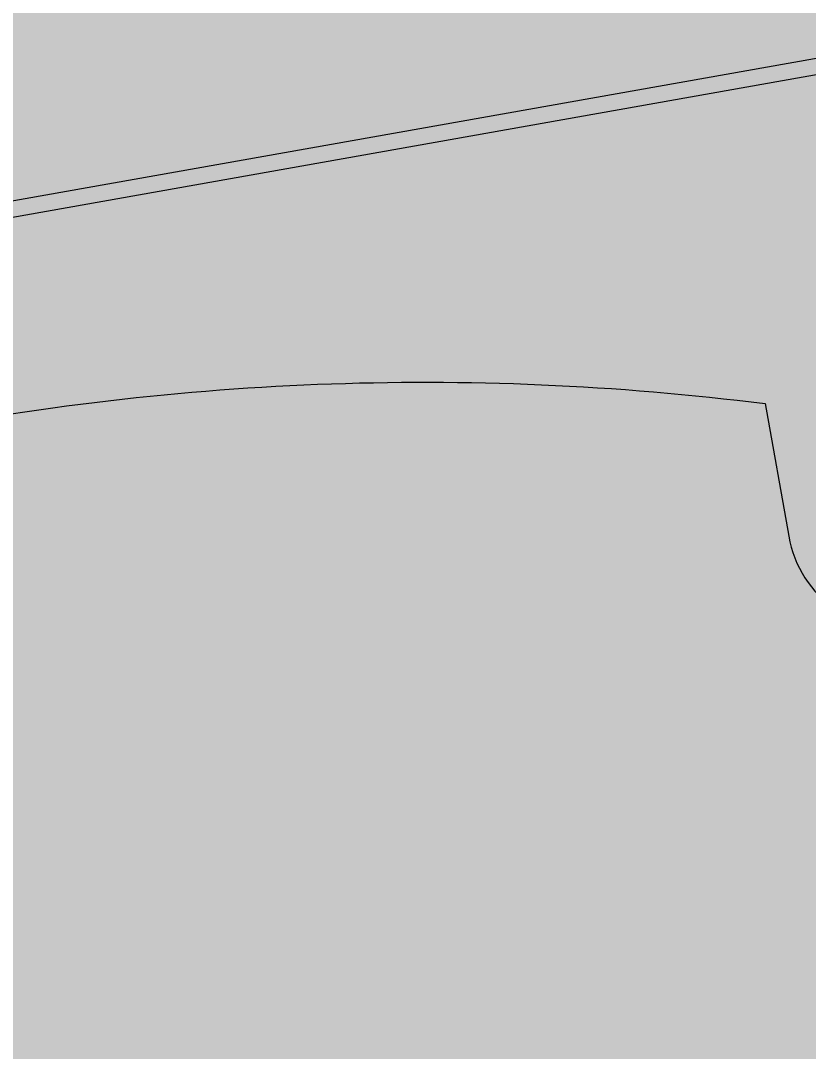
# Model space of a CAD drawing. Header units: millimetres. Extents: x 0 to 9491604, y -172998 to 295086.
# Drawn here: x 396880.28 to 396887.42, y 51093.01 to 51102.35 of the extents above; entities that cross this region are included whole.
import ezdxf
from ezdxf.enums import TextEntityAlignment as Align

# ---------------------------------------------------------------- set-up
doc = ezdxf.new("R2018")
doc.units = ezdxf.units.MM
for name, color, linetype, lineweight in [('АР_Маркер экспликации', 239, 'Continuous', 13), ('АР_Номер помещения', 250, 'Continuous', 9), ('АР_Размеры', 175, 'Continuous', 9), ('АР_Сущ Несущая стена', 250, 'Continuous', 50)]:
    doc.layers.add(name, color=color, linetype=linetype, lineweight=lineweight)
doc.layers.add('АР_Названия помещений', color=124, linetype='Continuous', lineweight=5, plot=False)
doc.layers.add('АР_Помещения_площадь', color=19, linetype='Continuous', lineweight=9, plot=False)
doc.styles.add('ISOCPEUR', font='', dxfattribs={"height": 250})
doc.styles.get("Standard").update_dxf_attribs({"font": 'GOST.TTF'})
doc.styles.get('ISOCPEUR').set_extended_font_data('ISOCPEUR', italic=True)

# ---------------------------------------------------------------- blocks, each defined once
blk = doc.blocks.new('*U252')
at = {"color": 7, "style": 'ISOCPEUR', "width": 0.7, "flags": 1}
blk.add_attdef('КАТЕГОРИЯ', (-499.1655, -2092.1864), '', height=250, dxfattribs=at)
at = {"layer": 'АР_Номер помещения', "color": 7, "style": 'ISOCPEUR', "width": 0.7}
blk.add_attdef('НОМЕР_ПОМЕЩЕНИЯ', text='', height=300, dxfattribs=at).set_placement((-13874.5004, 6637.5515), align=Align.MIDDLE_CENTER)
at = {"layer": 'АР_Помещения_площадь', "color": 7, "lineweight": 30, "width": 0.7, "flags": 104}
blk.add_attdef('ИМЯ_ПОМЕЩЕНИЯ', text='', height=100, dxfattribs=at).set_placement((157.6277, 1217.1414), align=Align.MIDDLE_CENTER)
at = {"layer": 'АР_Помещения_площадь', "color": 7, "style": 'ISOCPEUR', "width": 0.7}
blk.add_attdef('ПЛОЩАДЬ_ПОМЕЩЕНИЯ', text='', height=200, dxfattribs=at).set_placement((-12654.5821, 407.6716), align=Align.MIDDLE_RIGHT)
blk = doc.blocks.new('*U251')
at = {"color": 7, "style": 'ISOCPEUR', "width": 0.7, "flags": 1}
blk.add_attdef('КАТЕГОРИЯ', (-499.1655, -2092.1864), '', height=250, dxfattribs=at)
at = {"layer": 'АР_Номер помещения', "color": 7, "style": 'ISOCPEUR', "width": 0.7}
blk.add_attdef('НОМЕР_ПОМЕЩЕНИЯ', text='', height=300, dxfattribs=at).set_placement((-17424.9012, 1870.773), align=Align.MIDDLE_CENTER)
at = {"layer": 'АР_Помещения_площадь', "color": 7, "lineweight": 30, "width": 0.7, "flags": 104}
blk.add_attdef('ИМЯ_ПОМЕЩЕНИЯ', text='', height=100, dxfattribs=at).set_placement((157.6277, 1217.1414), align=Align.MIDDLE_CENTER)
at = {"layer": 'АР_Помещения_площадь', "color": 7, "style": 'ISOCPEUR', "width": 0.7}
blk.add_attdef('ПЛОЩАДЬ_ПОМЕЩЕНИЯ', text='', height=200, dxfattribs=at).set_placement((-12452.8113, 399.3563), align=Align.MIDDLE_RIGHT)

msp = doc.modelspace()

# ---------------------------------------------------------------- linework, layer by layer
at = {"layer": 'АР_Размеры', "color": 5, "lineweight": 9, "ltscale": 100, "transparency": 33554687}
for points in [[(396887.6971, 51101.8942), (396878.5235, 51100.2683, -0.414362), (396878.1702, 51100.5152), (396877.7447, 51102.9163, -0.151171), (396877.767, 51103.0949), (396878.1555, 51103.3298, -0.035408), (396885.5437, 51104.6392), (396886.1515, 51104.004, 0.527868), (396886.6471, 51104.0918), (396886.9996, 51104.8973, -0.527868), (396887.4952, 51104.9851)], [(396887.6971, 51101.8942), (396878.5235, 51100.2683, -0.414362), (396878.1702, 51100.5152), (396877.7447, 51102.9163, -0.151171), (396877.767, 51103.0949), (396878.1555, 51103.3298, -0.035408), (396885.5437, 51104.6392), (396886.1515, 51104.004, 0.527868), (396886.6471, 51104.0918), (396886.9996, 51104.8973, -0.527868), (396887.4952, 51104.9851)], [(396887.6971, 51101.8942), (396878.5235, 51100.2683, -0.414362), (396878.1702, 51100.5152), (396877.7447, 51102.9163, -0.151171), (396877.767, 51103.0949), (396878.1555, 51103.3298, -0.035408), (396885.5437, 51104.6392), (396886.1515, 51104.004, 0.527868), (396886.6471, 51104.0918), (396886.9996, 51104.8973, -0.527868), (396887.4952, 51104.9851)], [(396887.6971, 51101.8942), (396878.5235, 51100.2683, -0.414362), (396878.1702, 51100.5152), (396877.7447, 51102.9163, -0.151171), (396877.767, 51103.0949), (396878.1555, 51103.3298, -0.035408), (396885.5437, 51104.6392), (396886.1515, 51104.004, 0.527868), (396886.6471, 51104.0918), (396886.9996, 51104.8973, -0.527868), (396887.4952, 51104.9851)], [(396887.6971, 51101.8942), (396878.5235, 51100.2683, -0.414362), (396878.1702, 51100.5152), (396877.7447, 51102.9163, -0.151171), (396877.767, 51103.0949), (396878.1555, 51103.3298, -0.035408), (396885.5437, 51104.6392), (396886.1515, 51104.004, 0.527868), (396886.6471, 51104.0918), (396886.9996, 51104.8973, -0.527868), (396887.4952, 51104.9851)], [(396887.6971, 51101.8942), (396878.5235, 51100.2683, -0.414362), (396878.1702, 51100.5152), (396877.7447, 51102.9163, -0.151171), (396877.767, 51103.0949), (396878.1555, 51103.3298, -0.035408), (396885.5437, 51104.6392), (396886.1515, 51104.004, 0.527868), (396886.6471, 51104.0918), (396886.9996, 51104.8973, -0.527868), (396887.4952, 51104.9851)], [(396887.6971, 51101.8942), (396878.5235, 51100.2683, -0.414362), (396878.1702, 51100.5152), (396877.7447, 51102.9163, -0.151171), (396877.767, 51103.0949), (396878.1555, 51103.3298, -0.035408), (396885.5437, 51104.6392), (396886.1515, 51104.004, 0.527868), (396886.6471, 51104.0918), (396886.9996, 51104.8973, -0.527868), (396887.4952, 51104.9851)], [(396887.6971, 51101.8942), (396878.5235, 51100.2683, -0.414362), (396878.1702, 51100.5152), (396877.7447, 51102.9163, -0.151171), (396877.767, 51103.0949), (396878.1555, 51103.3298, -0.035408), (396885.5437, 51104.6392), (396886.1515, 51104.004, 0.527868), (396886.6471, 51104.0918), (396886.9996, 51104.8973, -0.527868), (396887.4952, 51104.9851)], [(396887.6971, 51101.8942), (396878.5235, 51100.2683, -0.414362), (396878.1702, 51100.5152), (396877.7447, 51102.9163, -0.151171), (396877.767, 51103.0949), (396878.1555, 51103.3298, -0.035408), (396885.5437, 51104.6392), (396886.1515, 51104.004, 0.527868), (396886.6471, 51104.0918), (396886.9996, 51104.8973, -0.527868), (396887.4952, 51104.9851)], [(396887.6971, 51101.8942), (396878.5235, 51100.2683, -0.414362), (396878.1702, 51100.5152), (396877.7447, 51102.9163, -0.151171), (396877.767, 51103.0949), (396878.1555, 51103.3298, -0.035408), (396885.5437, 51104.6392), (396886.1515, 51104.004, 0.527868), (396886.6471, 51104.0918), (396886.9996, 51104.8973, -0.527868), (396887.4952, 51104.9851)], [(396887.6971, 51101.8942), (396878.5235, 51100.2683, -0.414362), (396878.1702, 51100.5152), (396877.7447, 51102.9163, -0.151171), (396877.767, 51103.0949), (396878.1555, 51103.3298, -0.035408), (396885.5437, 51104.6392), (396886.1515, 51104.004, 0.527868), (396886.6471, 51104.0918), (396886.9996, 51104.8973, -0.527868), (396887.4952, 51104.9851)], [(396887.6971, 51101.8942), (396878.5235, 51100.2683, -0.414362), (396878.1702, 51100.5152), (396877.7447, 51102.9163, -0.151171), (396877.767, 51103.0949), (396878.1555, 51103.3298, -0.035408), (396885.5437, 51104.6392), (396886.1515, 51104.004, 0.527868), (396886.6471, 51104.0918), (396886.9996, 51104.8973, -0.527868), (396887.4952, 51104.9851)], [(396887.6971, 51101.8942), (396878.5235, 51100.2683, -0.414362), (396878.1702, 51100.5152), (396877.7447, 51102.9163, -0.151171), (396877.767, 51103.0949), (396878.1555, 51103.3298, -0.035408), (396885.5437, 51104.6392), (396886.1515, 51104.004, 0.527868), (396886.6471, 51104.0918), (396886.9996, 51104.8973, -0.527868), (396887.4952, 51104.9851)], [(396887.6971, 51101.8942), (396878.5235, 51100.2683, -0.414362), (396878.1702, 51100.5152), (396877.7447, 51102.9163, -0.151171), (396877.767, 51103.0949), (396878.1555, 51103.3298, -0.035408), (396885.5437, 51104.6392), (396886.1515, 51104.004, 0.527868), (396886.6471, 51104.0918), (396886.9996, 51104.8973, -0.527868), (396887.4952, 51104.9851)], [(396887.6971, 51101.8942), (396878.5235, 51100.2683, -0.414362), (396878.1702, 51100.5152), (396877.7447, 51102.9163, -0.151171), (396877.767, 51103.0949), (396878.1555, 51103.3298, -0.035408), (396885.5437, 51104.6392), (396886.1515, 51104.004, 0.527868), (396886.6471, 51104.0918), (396886.9996, 51104.8973, -0.527868), (396887.4952, 51104.9851)], [(396887.6971, 51101.8942), (396878.5235, 51100.2683, -0.414362), (396878.1702, 51100.5152), (396877.7447, 51102.9163, -0.151171), (396877.767, 51103.0949), (396878.1555, 51103.3298, -0.035408), (396885.5437, 51104.6392), (396886.1515, 51104.004, 0.527868), (396886.6471, 51104.0918), (396886.9996, 51104.8973, -0.527868), (396887.4952, 51104.9851)], [(396887.6971, 51101.8942), (396878.5235, 51100.2683, -0.414362), (396878.1702, 51100.5152), (396877.7447, 51102.9163, -0.151171), (396877.767, 51103.0949), (396878.1555, 51103.3298, -0.035408), (396885.5437, 51104.6392), (396886.1515, 51104.004, 0.527868), (396886.6471, 51104.0918), (396886.9996, 51104.8973, -0.527868), (396887.4952, 51104.9851)], [(396887.6971, 51101.8942), (396878.5235, 51100.2683, -0.414362), (396878.1702, 51100.5152), (396877.7447, 51102.9163, -0.151171), (396877.767, 51103.0949), (396878.1555, 51103.3298, -0.035408), (396885.5437, 51104.6392), (396886.1515, 51104.004, 0.527868), (396886.6471, 51104.0918), (396886.9996, 51104.8973, -0.527868), (396887.4952, 51104.9851)], [(396887.6971, 51101.8942), (396878.5235, 51100.2683, -0.414362), (396878.1702, 51100.5152), (396877.7447, 51102.9163, -0.151171), (396877.767, 51103.0949), (396878.1555, 51103.3298, -0.035408), (396885.5437, 51104.6392), (396886.1515, 51104.004, 0.527868), (396886.6471, 51104.0918), (396886.9996, 51104.8973, -0.527868), (396887.4952, 51104.9851)], [(396887.6971, 51101.8942), (396878.5235, 51100.2683, -0.414362), (396878.1702, 51100.5152), (396877.7447, 51102.9163, -0.151171), (396877.767, 51103.0949), (396878.1555, 51103.3298, -0.035408), (396885.5437, 51104.6392), (396886.1515, 51104.004, 0.527868), (396886.6471, 51104.0918), (396886.9996, 51104.8973, -0.527868), (396887.4952, 51104.9851)], [(396887.6971, 51101.8942), (396878.5235, 51100.2683, -0.414362), (396878.1702, 51100.5152), (396877.7447, 51102.9163, -0.151171), (396877.767, 51103.0949), (396878.1555, 51103.3298, -0.035408), (396885.5437, 51104.6392), (396886.1515, 51104.004, 0.527868), (396886.6471, 51104.0918), (396886.9996, 51104.8973, -0.527868), (396887.4952, 51104.9851)], [(396887.6971, 51101.8942), (396878.5235, 51100.2683, -0.414362), (396878.1702, 51100.5152), (396877.7447, 51102.9163, -0.151171), (396877.767, 51103.0949), (396878.1555, 51103.3298, -0.035408), (396885.5437, 51104.6392), (396886.1515, 51104.004, 0.527868), (396886.6471, 51104.0918), (396886.9996, 51104.8973, -0.527868), (396887.4952, 51104.9851)], [(396887.6971, 51101.8942), (396878.5235, 51100.2683, -0.414362), (396878.1702, 51100.5152), (396877.7447, 51102.9163, -0.151171), (396877.767, 51103.0949), (396878.1555, 51103.3298, -0.035408), (396885.5437, 51104.6392), (396886.1515, 51104.004, 0.527868), (396886.6471, 51104.0918), (396886.9996, 51104.8973, -0.527868), (396887.4952, 51104.9851)], [(396887.6971, 51101.8942), (396878.5235, 51100.2683, -0.414362), (396878.1702, 51100.5152), (396877.7447, 51102.9163, -0.151171), (396877.767, 51103.0949), (396878.1555, 51103.3298, -0.035408), (396885.5437, 51104.6392), (396886.1515, 51104.004, 0.527868), (396886.6471, 51104.0918), (396886.9996, 51104.8973, -0.527868), (396887.4952, 51104.9851)], [(396887.6971, 51101.8942), (396878.5235, 51100.2683, -0.414362), (396878.1702, 51100.5152), (396877.7447, 51102.9163, -0.151171), (396877.767, 51103.0949), (396878.1555, 51103.3298, -0.035408), (396885.5437, 51104.6392), (396886.1515, 51104.004, 0.527868), (396886.6471, 51104.0918), (396886.9996, 51104.8973, -0.527868), (396887.4952, 51104.9851)], [(396887.6971, 51101.8942), (396878.5235, 51100.2683, -0.414362), (396878.1702, 51100.5152), (396877.7447, 51102.9163, -0.151171), (396877.767, 51103.0949), (396878.1555, 51103.3298, -0.035408), (396885.5437, 51104.6392), (396886.1515, 51104.004, 0.527868), (396886.6471, 51104.0918), (396886.9996, 51104.8973, -0.527868), (396887.4952, 51104.9851)], [(396887.6971, 51101.8942), (396878.5235, 51100.2683, -0.414362), (396878.1702, 51100.5152), (396877.7447, 51102.9163, -0.151171), (396877.767, 51103.0949), (396878.1555, 51103.3298, -0.035408), (396885.5437, 51104.6392), (396886.1515, 51104.004, 0.527868), (396886.6471, 51104.0918), (396886.9996, 51104.8973, -0.527868), (396887.4952, 51104.9851)], [(396887.6971, 51101.8942), (396878.5235, 51100.2683, -0.414362), (396878.1702, 51100.5152), (396877.7447, 51102.9163, -0.151171), (396877.767, 51103.0949), (396878.1555, 51103.3298, -0.035408), (396885.5437, 51104.6392), (396886.1515, 51104.004, 0.527868), (396886.6471, 51104.0918), (396886.9996, 51104.8973, -0.527868), (396887.4952, 51104.9851)], [(396887.6971, 51101.8942), (396878.5235, 51100.2683, -0.414362), (396878.1702, 51100.5152), (396877.7447, 51102.9163, -0.151171), (396877.767, 51103.0949), (396878.1555, 51103.3298, -0.035408), (396885.5437, 51104.6392), (396886.1515, 51104.004, 0.527868), (396886.6471, 51104.0918), (396886.9996, 51104.8973, -0.527868), (396887.4952, 51104.9851)], [(396887.6971, 51101.8942), (396878.5235, 51100.2683, -0.414362), (396878.1702, 51100.5152), (396877.7447, 51102.9163, -0.151171), (396877.767, 51103.0949), (396878.1555, 51103.3298, -0.035408), (396885.5437, 51104.6392), (396886.1515, 51104.004, 0.527868), (396886.6471, 51104.0918), (396886.9996, 51104.8973, -0.527868), (396887.4952, 51104.9851)], [(396887.6971, 51101.8942), (396878.5235, 51100.2683, -0.414362), (396878.1702, 51100.5152), (396877.7447, 51102.9163, -0.151171), (396877.767, 51103.0949), (396878.1555, 51103.3298, -0.035408), (396885.5437, 51104.6392), (396886.1515, 51104.004, 0.527868), (396886.6471, 51104.0918), (396886.9996, 51104.8973, -0.527868), (396887.4952, 51104.9851)], [(396887.6971, 51101.8942), (396878.5235, 51100.2683, -0.414362), (396878.1702, 51100.5152), (396877.7447, 51102.9163, -0.151171), (396877.767, 51103.0949), (396878.1555, 51103.3298, -0.035408), (396885.5437, 51104.6392), (396886.1515, 51104.004, 0.527868), (396886.6471, 51104.0918), (396886.9996, 51104.8973, -0.527868), (396887.4952, 51104.9851)], [(396887.6971, 51101.8942), (396878.5235, 51100.2683, -0.414362), (396878.1702, 51100.5152), (396877.7447, 51102.9163, -0.151171), (396877.767, 51103.0949), (396878.1555, 51103.3298, -0.035408), (396885.5437, 51104.6392), (396886.1515, 51104.004, 0.527868), (396886.6471, 51104.0918), (396886.9996, 51104.8973, -0.527868), (396887.4952, 51104.9851)], [(396887.6971, 51101.8942), (396878.5235, 51100.2683, -0.414362), (396878.1702, 51100.5152), (396877.7447, 51102.9163, -0.151171), (396877.767, 51103.0949), (396878.1555, 51103.3298, -0.035408), (396885.5437, 51104.6392), (396886.1515, 51104.004, 0.527868), (396886.6471, 51104.0918), (396886.9996, 51104.8973, -0.527868), (396887.4952, 51104.9851)], [(396887.6971, 51101.8942), (396878.5235, 51100.2683, -0.414362), (396878.1702, 51100.5152), (396877.7447, 51102.9163, -0.151171), (396877.767, 51103.0949), (396878.1555, 51103.3298, -0.035408), (396885.5437, 51104.6392), (396886.1515, 51104.004, 0.527868), (396886.6471, 51104.0918), (396886.9996, 51104.8973, -0.527868), (396887.4952, 51104.9851)], [(396887.6971, 51101.8942), (396878.5235, 51100.2683, -0.414362), (396878.1702, 51100.5152), (396877.7447, 51102.9163, -0.151171), (396877.767, 51103.0949), (396878.1555, 51103.3298, -0.035408), (396885.5437, 51104.6392), (396886.1515, 51104.004, 0.527868), (396886.6471, 51104.0918), (396886.9996, 51104.8973, -0.527868), (396887.4952, 51104.9851)], [(396887.6971, 51101.8942), (396878.5235, 51100.2683, -0.414362), (396878.1702, 51100.5152), (396877.7447, 51102.9163, -0.151171), (396877.767, 51103.0949), (396878.1555, 51103.3298, -0.035408), (396885.5437, 51104.6392), (396886.1515, 51104.004, 0.527868), (396886.6471, 51104.0918), (396886.9996, 51104.8973, -0.527868), (396887.4952, 51104.9851)], [(396887.6971, 51101.8942), (396878.5235, 51100.2683, -0.414362), (396878.1702, 51100.5152), (396877.7447, 51102.9163, -0.151171), (396877.767, 51103.0949), (396878.1555, 51103.3298, -0.035408), (396885.5437, 51104.6392), (396886.1515, 51104.004, 0.527868), (396886.6471, 51104.0918), (396886.9996, 51104.8973, -0.527868), (396887.4952, 51104.9851)], [(396887.6971, 51101.8942), (396878.5235, 51100.2683, -0.414362), (396878.1702, 51100.5152), (396877.7447, 51102.9163, -0.151171), (396877.767, 51103.0949), (396878.1555, 51103.3298, -0.035408), (396885.5437, 51104.6392), (396886.1515, 51104.004, 0.527868), (396886.6471, 51104.0918), (396886.9996, 51104.8973, -0.527868), (396887.4952, 51104.9851)], [(396887.6971, 51101.8942), (396878.5235, 51100.2683, -0.414362), (396878.1702, 51100.5152), (396877.7447, 51102.9163, -0.151171), (396877.767, 51103.0949), (396878.1555, 51103.3298, -0.035408), (396885.5437, 51104.6392), (396886.1515, 51104.004, 0.527868), (396886.6471, 51104.0918), (396886.9996, 51104.8973, -0.527868), (396887.4952, 51104.9851)], [(396887.6971, 51101.8942), (396878.5235, 51100.2683, -0.414362), (396878.1702, 51100.5152), (396877.7447, 51102.9163, -0.151171), (396877.767, 51103.0949), (396878.1555, 51103.3298, -0.035408), (396885.5437, 51104.6392), (396886.1515, 51104.004, 0.527868), (396886.6471, 51104.0918), (396886.9996, 51104.8973, -0.527868), (396887.4952, 51104.9851)], [(396887.6971, 51101.8942), (396878.5235, 51100.2683, -0.414362), (396878.1702, 51100.5152), (396877.7447, 51102.9163, -0.151171), (396877.767, 51103.0949), (396878.1555, 51103.3298, -0.035408), (396885.5437, 51104.6392), (396886.1515, 51104.004, 0.527868), (396886.6471, 51104.0918), (396886.9996, 51104.8973, -0.527868), (396887.4952, 51104.9851)], [(396887.6971, 51101.8942), (396878.5235, 51100.2683, -0.414362), (396878.1702, 51100.5152), (396877.7447, 51102.9163, -0.151171), (396877.767, 51103.0949), (396878.1555, 51103.3298, -0.035408), (396885.5437, 51104.6392), (396886.1515, 51104.004, 0.527868), (396886.6471, 51104.0918), (396886.9996, 51104.8973, -0.527868), (396887.4952, 51104.9851)], [(396887.6971, 51101.8942), (396878.5235, 51100.2683, -0.414362), (396878.1702, 51100.5152), (396877.7447, 51102.9163, -0.151171), (396877.767, 51103.0949), (396878.1555, 51103.3298, -0.035408), (396885.5437, 51104.6392), (396886.1515, 51104.004, 0.527868), (396886.6471, 51104.0918), (396886.9996, 51104.8973, -0.527868), (396887.4952, 51104.9851)], [(396887.6971, 51101.8942), (396878.5235, 51100.2683, -0.414362), (396878.1702, 51100.5152), (396877.7447, 51102.9163, -0.151171), (396877.767, 51103.0949), (396878.1555, 51103.3298, -0.035408), (396885.5437, 51104.6392), (396886.1515, 51104.004, 0.527868), (396886.6471, 51104.0918), (396886.9996, 51104.8973, -0.527868), (396887.4952, 51104.9851)], [(396887.6971, 51101.8942), (396878.5235, 51100.2683, -0.414362), (396878.1702, 51100.5152), (396877.7447, 51102.9163, -0.151171), (396877.767, 51103.0949), (396878.1555, 51103.3298, -0.035408), (396885.5437, 51104.6392), (396886.1515, 51104.004, 0.527868), (396886.6471, 51104.0918), (396886.9996, 51104.8973, -0.527868), (396887.4952, 51104.9851)], [(396887.6971, 51101.8942), (396878.5235, 51100.2683, -0.414362), (396878.1702, 51100.5152), (396877.7447, 51102.9163, -0.151171), (396877.767, 51103.0949), (396878.1555, 51103.3298, -0.035408), (396885.5437, 51104.6392), (396886.1515, 51104.004, 0.527868), (396886.6471, 51104.0918), (396886.9996, 51104.8973, -0.527868), (396887.4952, 51104.9851)], [(396887.6971, 51101.8942), (396878.5235, 51100.2683, -0.414362), (396878.1702, 51100.5152), (396877.7447, 51102.9163, -0.151171), (396877.767, 51103.0949), (396878.1555, 51103.3298, -0.035408), (396885.5437, 51104.6392), (396886.1515, 51104.004, 0.527868), (396886.6471, 51104.0918), (396886.9996, 51104.8973, -0.527868), (396887.4952, 51104.9851)], [(396887.6971, 51101.8942), (396878.5235, 51100.2683, -0.414362), (396878.1702, 51100.5152), (396877.7447, 51102.9163, -0.151171), (396877.767, 51103.0949), (396878.1555, 51103.3298, -0.035408), (396885.5437, 51104.6392), (396886.1515, 51104.004, 0.527868), (396886.6471, 51104.0918), (396886.9996, 51104.8973, -0.527868), (396887.4952, 51104.9851)], [(396887.6971, 51101.8942), (396878.5235, 51100.2683, -0.414362), (396878.1702, 51100.5152), (396877.7447, 51102.9163, -0.151171), (396877.767, 51103.0949), (396878.1555, 51103.3298, -0.035408), (396885.5437, 51104.6392), (396886.1515, 51104.004, 0.527868), (396886.6471, 51104.0918), (396886.9996, 51104.8973, -0.527868), (396887.4952, 51104.9851)], [(396887.6971, 51101.8942), (396878.5235, 51100.2683, -0.414362), (396878.1702, 51100.5152), (396877.7447, 51102.9163, -0.151171), (396877.767, 51103.0949), (396878.1555, 51103.3298, -0.035408), (396885.5437, 51104.6392), (396886.1515, 51104.004, 0.527868), (396886.6471, 51104.0918), (396886.9996, 51104.8973, -0.527868), (396887.4952, 51104.9851)], [(396887.6971, 51101.8942), (396878.5235, 51100.2683, -0.414362), (396878.1702, 51100.5152), (396877.7447, 51102.9163, -0.151171), (396877.767, 51103.0949), (396878.1555, 51103.3298, -0.035408), (396885.5437, 51104.6392), (396886.1515, 51104.004, 0.527868), (396886.6471, 51104.0918), (396886.9996, 51104.8973, -0.527868), (396887.4952, 51104.9851)], [(396887.6971, 51101.8942), (396878.5235, 51100.2683, -0.414362), (396878.1702, 51100.5152), (396877.7447, 51102.9163, -0.151171), (396877.767, 51103.0949), (396878.1555, 51103.3298, -0.035408), (396885.5437, 51104.6392), (396886.1515, 51104.004, 0.527868), (396886.6471, 51104.0918), (396886.9996, 51104.8973, -0.527868), (396887.4952, 51104.9851)], [(396887.6971, 51101.8942), (396878.5235, 51100.2683, -0.414362), (396878.1702, 51100.5152), (396877.7447, 51102.9163, -0.151171), (396877.767, 51103.0949), (396878.1555, 51103.3298, -0.035408), (396885.5437, 51104.6392), (396886.1515, 51104.004, 0.527868), (396886.6471, 51104.0918), (396886.9996, 51104.8973, -0.527868), (396887.4952, 51104.9851)], [(396887.6971, 51101.8942), (396878.5235, 51100.2683, -0.414362), (396878.1702, 51100.5152), (396877.7447, 51102.9163, -0.151171), (396877.767, 51103.0949), (396878.1555, 51103.3298, -0.035408), (396885.5437, 51104.6392), (396886.1515, 51104.004, 0.527868), (396886.6471, 51104.0918), (396886.9996, 51104.8973, -0.527868), (396887.4952, 51104.9851)], [(396887.6971, 51101.8942), (396878.5235, 51100.2683, -0.414362), (396878.1702, 51100.5152), (396877.7447, 51102.9163, -0.151171), (396877.767, 51103.0949), (396878.1555, 51103.3298, -0.035408), (396885.5437, 51104.6392), (396886.1515, 51104.004, 0.527868), (396886.6471, 51104.0918), (396886.9996, 51104.8973, -0.527868), (396887.4952, 51104.9851)], [(396887.6971, 51101.8942), (396878.5235, 51100.2683, -0.414362), (396878.1702, 51100.5152), (396877.7447, 51102.9163, -0.151171), (396877.767, 51103.0949), (396878.1555, 51103.3298, -0.035408), (396885.5437, 51104.6392), (396886.1515, 51104.004, 0.527868), (396886.6471, 51104.0918), (396886.9996, 51104.8973, -0.527868), (396887.4952, 51104.9851)], [(396887.6971, 51101.8942), (396878.5235, 51100.2683, -0.414362), (396878.1702, 51100.5152), (396877.7447, 51102.9163, -0.151171), (396877.767, 51103.0949), (396878.1555, 51103.3298, -0.035408), (396885.5437, 51104.6392), (396886.1515, 51104.004, 0.527868), (396886.6471, 51104.0918), (396886.9996, 51104.8973, -0.527868), (396887.4952, 51104.9851)], [(396887.6971, 51101.8942), (396878.5235, 51100.2683, -0.414362), (396878.1702, 51100.5152), (396877.7447, 51102.9163, -0.151171), (396877.767, 51103.0949), (396878.1555, 51103.3298, -0.035408), (396885.5437, 51104.6392), (396886.1515, 51104.004, 0.527868), (396886.6471, 51104.0918), (396886.9996, 51104.8973, -0.527868), (396887.4952, 51104.9851)], [(396887.6971, 51101.8942), (396878.5235, 51100.2683, -0.414362), (396878.1702, 51100.5152), (396877.7447, 51102.9163, -0.151171), (396877.767, 51103.0949), (396878.1555, 51103.3298, -0.035408), (396885.5437, 51104.6392), (396886.1515, 51104.004, 0.527868), (396886.6471, 51104.0918), (396886.9996, 51104.8973, -0.527868), (396887.4952, 51104.9851)], [(396887.6971, 51101.8942), (396878.5235, 51100.2683, -0.414362), (396878.1702, 51100.5152), (396877.7447, 51102.9163, -0.151171), (396877.767, 51103.0949), (396878.1555, 51103.3298, -0.035408), (396885.5437, 51104.6392), (396886.1515, 51104.004, 0.527868), (396886.6471, 51104.0918), (396886.9996, 51104.8973, -0.527868), (396887.4952, 51104.9851)], [(396887.6971, 51101.8942), (396878.5235, 51100.2683, -0.414362), (396878.1702, 51100.5152), (396877.7447, 51102.9163, -0.151171), (396877.767, 51103.0949), (396878.1555, 51103.3298, -0.035408), (396885.5437, 51104.6392), (396886.1515, 51104.004, 0.527868), (396886.6471, 51104.0918), (396886.9996, 51104.8973, -0.527868), (396887.4952, 51104.9851)], [(396887.6971, 51101.8942), (396878.5235, 51100.2683, -0.414362), (396878.1702, 51100.5152), (396877.7447, 51102.9163, -0.151171), (396877.767, 51103.0949), (396878.1555, 51103.3298, -0.035408), (396885.5437, 51104.6392), (396886.1515, 51104.004, 0.527868), (396886.6471, 51104.0918), (396886.9996, 51104.8973, -0.527868), (396887.4952, 51104.9851)], [(396887.6971, 51101.8942), (396878.5235, 51100.2683, -0.414362), (396878.1702, 51100.5152), (396877.7447, 51102.9163, -0.151171), (396877.767, 51103.0949), (396878.1555, 51103.3298, -0.035408), (396885.5437, 51104.6392), (396886.1515, 51104.004, 0.527868), (396886.6471, 51104.0918), (396886.9996, 51104.8973, -0.527868), (396887.4952, 51104.9851)], [(396887.6971, 51101.8942), (396878.5235, 51100.2683, -0.414362), (396878.1702, 51100.5152), (396877.7447, 51102.9163, -0.151171), (396877.767, 51103.0949), (396878.1555, 51103.3298, -0.035408), (396885.5437, 51104.6392), (396886.1515, 51104.004, 0.527868), (396886.6471, 51104.0918), (396886.9996, 51104.8973, -0.527868), (396887.4952, 51104.9851)], [(396887.6971, 51101.8942), (396878.5235, 51100.2683, -0.414362), (396878.1702, 51100.5152), (396877.7447, 51102.9163, -0.151171), (396877.767, 51103.0949), (396878.1555, 51103.3298, -0.035408), (396885.5437, 51104.6392), (396886.1515, 51104.004, 0.527868), (396886.6471, 51104.0918), (396886.9996, 51104.8973, -0.527868), (396887.4952, 51104.9851)], [(396887.6971, 51101.8942), (396878.5235, 51100.2683, -0.414362), (396878.1702, 51100.5152), (396877.7447, 51102.9163, -0.151171), (396877.767, 51103.0949), (396878.1555, 51103.3298, -0.035408), (396885.5437, 51104.6392), (396886.1515, 51104.004, 0.527868), (396886.6471, 51104.0918), (396886.9996, 51104.8973, -0.527868), (396887.4952, 51104.9851)], [(396887.6971, 51101.8942), (396878.5235, 51100.2683, -0.414362), (396878.1702, 51100.5152), (396877.7447, 51102.9163, -0.151171), (396877.767, 51103.0949), (396878.1555, 51103.3298, -0.035408), (396885.5437, 51104.6392), (396886.1515, 51104.004, 0.527868), (396886.6471, 51104.0918), (396886.9996, 51104.8973, -0.527868), (396887.4952, 51104.9851)], [(396887.6971, 51101.8942), (396878.5235, 51100.2683, -0.414362), (396878.1702, 51100.5152), (396877.7447, 51102.9163, -0.151171), (396877.767, 51103.0949), (396878.1555, 51103.3298, -0.035408), (396885.5437, 51104.6392), (396886.1515, 51104.004, 0.527868), (396886.6471, 51104.0918), (396886.9996, 51104.8973, -0.527868), (396887.4952, 51104.9851)], [(396887.6971, 51101.8942), (396878.5235, 51100.2683, -0.414362), (396878.1702, 51100.5152), (396877.7447, 51102.9163, -0.151171), (396877.767, 51103.0949), (396878.1555, 51103.3298, -0.035408), (396885.5437, 51104.6392), (396886.1515, 51104.004, 0.527868), (396886.6471, 51104.0918), (396886.9996, 51104.8973, -0.527868), (396887.4952, 51104.9851)], [(396887.6971, 51101.8942), (396878.5235, 51100.2683, -0.414362), (396878.1702, 51100.5152), (396877.7447, 51102.9163, -0.151171), (396877.767, 51103.0949), (396878.1555, 51103.3298, -0.035408), (396885.5437, 51104.6392), (396886.1515, 51104.004, 0.527868), (396886.6471, 51104.0918), (396886.9996, 51104.8973, -0.527868), (396887.4952, 51104.9851)], [(396887.6971, 51101.8942), (396878.5235, 51100.2683, -0.414362), (396878.1702, 51100.5152), (396877.7447, 51102.9163, -0.151171), (396877.767, 51103.0949), (396878.1555, 51103.3298, -0.035408), (396885.5437, 51104.6392), (396886.1515, 51104.004, 0.527868), (396886.6471, 51104.0918), (396886.9996, 51104.8973, -0.527868), (396887.4952, 51104.9851)], [(396887.6971, 51101.8942), (396878.5235, 51100.2683, -0.414362), (396878.1702, 51100.5152), (396877.7447, 51102.9163, -0.151171), (396877.767, 51103.0949), (396878.1555, 51103.3298, -0.035408), (396885.5437, 51104.6392), (396886.1515, 51104.004, 0.527868), (396886.6471, 51104.0918), (396886.9996, 51104.8973, -0.527868), (396887.4952, 51104.9851)], [(396887.6971, 51101.8942), (396878.5235, 51100.2683, -0.414362), (396878.1702, 51100.5152), (396877.7447, 51102.9163, -0.151171), (396877.767, 51103.0949), (396878.1555, 51103.3298, -0.035408), (396885.5437, 51104.6392), (396886.1515, 51104.004, 0.527868), (396886.6471, 51104.0918), (396886.9996, 51104.8973, -0.527868), (396887.4952, 51104.9851)], [(396887.6971, 51101.8942), (396878.5235, 51100.2683, -0.414362), (396878.1702, 51100.5152), (396877.7447, 51102.9163, -0.151171), (396877.767, 51103.0949), (396878.1555, 51103.3298, -0.035408), (396885.5437, 51104.6392), (396886.1515, 51104.004, 0.527868), (396886.6471, 51104.0918), (396886.9996, 51104.8973, -0.527868), (396887.4952, 51104.9851)], [(396887.6971, 51101.8942), (396878.5235, 51100.2683, -0.414362), (396878.1702, 51100.5152), (396877.7447, 51102.9163, -0.151171), (396877.767, 51103.0949), (396878.1555, 51103.3298, -0.035408), (396885.5437, 51104.6392), (396886.1515, 51104.004, 0.527868), (396886.6471, 51104.0918), (396886.9996, 51104.8973, -0.527868), (396887.4952, 51104.9851)], [(396887.6971, 51101.8942), (396878.5235, 51100.2683, -0.414362), (396878.1702, 51100.5152), (396877.7447, 51102.9163, -0.151171), (396877.767, 51103.0949), (396878.1555, 51103.3298, -0.035408), (396885.5437, 51104.6392), (396886.1515, 51104.004, 0.527868), (396886.6471, 51104.0918), (396886.9996, 51104.8973, -0.527868), (396887.4952, 51104.9851)], [(396887.6971, 51101.8942), (396878.5235, 51100.2683, -0.414362), (396878.1702, 51100.5152), (396877.7447, 51102.9163, -0.151171), (396877.767, 51103.0949), (396878.1555, 51103.3298, -0.035408), (396885.5437, 51104.6392), (396886.1515, 51104.004, 0.527868), (396886.6471, 51104.0918), (396886.9996, 51104.8973, -0.527868), (396887.4952, 51104.9851)], [(396887.6971, 51101.8942), (396878.5235, 51100.2683, -0.414362), (396878.1702, 51100.5152), (396877.7447, 51102.9163, -0.151171), (396877.767, 51103.0949), (396878.1555, 51103.3298, -0.035408), (396885.5437, 51104.6392), (396886.1515, 51104.004, 0.527868), (396886.6471, 51104.0918), (396886.9996, 51104.8973, -0.527868), (396887.4952, 51104.9851)], [(396887.6971, 51101.8942), (396878.5235, 51100.2683, -0.414362), (396878.1702, 51100.5152), (396877.7447, 51102.9163, -0.151171), (396877.767, 51103.0949), (396878.1555, 51103.3298, -0.035408), (396885.5437, 51104.6392), (396886.1515, 51104.004, 0.527868), (396886.6471, 51104.0918), (396886.9996, 51104.8973, -0.527868), (396887.4952, 51104.9851)], [(396887.6971, 51101.8942), (396878.5235, 51100.2683, -0.414362), (396878.1702, 51100.5152), (396877.7447, 51102.9163, -0.151171), (396877.767, 51103.0949), (396878.1555, 51103.3298, -0.035408), (396885.5437, 51104.6392), (396886.1515, 51104.004, 0.527868), (396886.6471, 51104.0918), (396886.9996, 51104.8973, -0.527868), (396887.4952, 51104.9851)], [(396887.6971, 51101.8942), (396878.5235, 51100.2683, -0.414362), (396878.1702, 51100.5152), (396877.7447, 51102.9163, -0.151171), (396877.767, 51103.0949), (396878.1555, 51103.3298, -0.035408), (396885.5437, 51104.6392), (396886.1515, 51104.004, 0.527868), (396886.6471, 51104.0918), (396886.9996, 51104.8973, -0.527868), (396887.4952, 51104.9851)], [(396887.6971, 51101.8942), (396878.5235, 51100.2683, -0.414362), (396878.1702, 51100.5152), (396877.7447, 51102.9163, -0.151171), (396877.767, 51103.0949), (396878.1555, 51103.3298, -0.035408), (396885.5437, 51104.6392), (396886.1515, 51104.004, 0.527868), (396886.6471, 51104.0918), (396886.9996, 51104.8973, -0.527868), (396887.4952, 51104.9851)], [(396887.6971, 51101.8942), (396878.5235, 51100.2683, -0.414362), (396878.1702, 51100.5152), (396877.7447, 51102.9163, -0.151171), (396877.767, 51103.0949), (396878.1555, 51103.3298, -0.035408), (396885.5437, 51104.6392), (396886.1515, 51104.004, 0.527868), (396886.6471, 51104.0918), (396886.9996, 51104.8973, -0.527868), (396887.4952, 51104.9851)], [(396887.6971, 51101.8942), (396878.5235, 51100.2683, -0.414362), (396878.1702, 51100.5152), (396877.7447, 51102.9163, -0.151171), (396877.767, 51103.0949), (396878.1555, 51103.3298, -0.035408), (396885.5437, 51104.6392), (396886.1515, 51104.004, 0.527868), (396886.6471, 51104.0918), (396886.9996, 51104.8973, -0.527868), (396887.4952, 51104.9851)], [(396887.6971, 51101.8942), (396878.5235, 51100.2683, -0.414362), (396878.1702, 51100.5152), (396877.7447, 51102.9163, -0.151171), (396877.767, 51103.0949), (396878.1555, 51103.3298, -0.035408), (396885.5437, 51104.6392), (396886.1515, 51104.004, 0.527868), (396886.6471, 51104.0918), (396886.9996, 51104.8973, -0.527868), (396887.4952, 51104.9851)], [(396887.6971, 51101.8942), (396878.5235, 51100.2683, -0.414362), (396878.1702, 51100.5152), (396877.7447, 51102.9163, -0.151171), (396877.767, 51103.0949), (396878.1555, 51103.3298, -0.035408), (396885.5437, 51104.6392), (396886.1515, 51104.004, 0.527868), (396886.6471, 51104.0918), (396886.9996, 51104.8973, -0.527868), (396887.4952, 51104.9851)], [(396869.3426, 51096.8591), (396878.9467, 51098.5613, -0.082799), (396887.0288, 51098.8804), (396887.2416, 51097.6798, 0.414326), (396888.443, 51096.8402)], [(396869.3426, 51096.8591), (396878.9467, 51098.5613, -0.082799), (396887.0288, 51098.8804), (396887.2416, 51097.6798, 0.414326), (396888.443, 51096.8402)], [(396869.3426, 51096.8591), (396878.9467, 51098.5613, -0.082799), (396887.0288, 51098.8804), (396887.2416, 51097.6798, 0.414326), (396888.443, 51096.8402)], [(396869.3426, 51096.8591), (396878.9467, 51098.5613, -0.082799), (396887.0288, 51098.8804), (396887.2416, 51097.6798, 0.414326), (396888.443, 51096.8402)], [(396869.3426, 51096.8591), (396878.9467, 51098.5613, -0.082799), (396887.0288, 51098.8804), (396887.2416, 51097.6798, 0.414326), (396888.443, 51096.8402)], [(396869.3426, 51096.8591), (396878.9467, 51098.5613, -0.082799), (396887.0288, 51098.8804), (396887.2416, 51097.6798, 0.414326), (396888.443, 51096.8402)], [(396869.3426, 51096.8591), (396878.9467, 51098.5613, -0.082799), (396887.0288, 51098.8804), (396887.2416, 51097.6798, 0.414326), (396888.443, 51096.8402)], [(396869.3426, 51096.8591), (396878.9467, 51098.5613, -0.082799), (396887.0288, 51098.8804), (396887.2416, 51097.6798, 0.414326), (396888.443, 51096.8402)], [(396869.3426, 51096.8591), (396878.9467, 51098.5613, -0.082799), (396887.0288, 51098.8804), (396887.2416, 51097.6798, 0.414326), (396888.443, 51096.8402)], [(396869.3426, 51096.8591), (396878.9467, 51098.5613, -0.082799), (396887.0288, 51098.8804), (396887.2416, 51097.6798, 0.414326), (396888.443, 51096.8402)], [(396869.3426, 51096.8591), (396878.9467, 51098.5613, -0.082799), (396887.0288, 51098.8804), (396887.2416, 51097.6798, 0.414326), (396888.443, 51096.8402)], [(396869.3426, 51096.8591), (396878.9467, 51098.5613, -0.082799), (396887.0288, 51098.8804), (396887.2416, 51097.6798, 0.414326), (396888.443, 51096.8402)], [(396869.3426, 51096.8591), (396878.9467, 51098.5613, -0.082799), (396887.0288, 51098.8804), (396887.2416, 51097.6798, 0.414326), (396888.443, 51096.8402)], [(396869.3426, 51096.8591), (396878.9467, 51098.5613, -0.082799), (396887.0288, 51098.8804), (396887.2416, 51097.6798, 0.414326), (396888.443, 51096.8402)], [(396869.3426, 51096.8591), (396878.9467, 51098.5613, -0.082799), (396887.0288, 51098.8804), (396887.2416, 51097.6798, 0.414326), (396888.443, 51096.8402)], [(396869.3426, 51096.8591), (396878.9467, 51098.5613, -0.082799), (396887.0288, 51098.8804), (396887.2416, 51097.6798, 0.414326), (396888.443, 51096.8402)], [(396869.3426, 51096.8591), (396878.9467, 51098.5613, -0.082799), (396887.0288, 51098.8804), (396887.2416, 51097.6798, 0.414326), (396888.443, 51096.8402)], [(396869.3426, 51096.8591), (396878.9467, 51098.5613, -0.082799), (396887.0288, 51098.8804), (396887.2416, 51097.6798, 0.414326), (396888.443, 51096.8402)], [(396869.3426, 51096.8591), (396878.9467, 51098.5613, -0.082799), (396887.0288, 51098.8804), (396887.2416, 51097.6798, 0.414326), (396888.443, 51096.8402)], [(396869.3426, 51096.8591), (396878.9467, 51098.5613, -0.082799), (396887.0288, 51098.8804), (396887.2416, 51097.6798, 0.414326), (396888.443, 51096.8402)], [(396869.3426, 51096.8591), (396878.9467, 51098.5613, -0.082799), (396887.0288, 51098.8804), (396887.2416, 51097.6798, 0.414326), (396888.443, 51096.8402)], [(396869.3426, 51096.8591), (396878.9467, 51098.5613, -0.082799), (396887.0288, 51098.8804), (396887.2416, 51097.6798, 0.414326), (396888.443, 51096.8402)], [(396869.3426, 51096.8591), (396878.9467, 51098.5613, -0.082799), (396887.0288, 51098.8804), (396887.2416, 51097.6798, 0.414326), (396888.443, 51096.8402)], [(396869.3426, 51096.8591), (396878.9467, 51098.5613, -0.082799), (396887.0288, 51098.8804), (396887.2416, 51097.6798, 0.414326), (396888.443, 51096.8402)], [(396869.3426, 51096.8591), (396878.9467, 51098.5613, -0.082799), (396887.0288, 51098.8804), (396887.2416, 51097.6798, 0.414326), (396888.443, 51096.8402)], [(396869.3426, 51096.8591), (396878.9467, 51098.5613, -0.082799), (396887.0288, 51098.8804), (396887.2416, 51097.6798, 0.414326), (396888.443, 51096.8402)], [(396869.3426, 51096.8591), (396878.9467, 51098.5613, -0.082799), (396887.0288, 51098.8804), (396887.2416, 51097.6798, 0.414326), (396888.443, 51096.8402)], [(396869.3426, 51096.8591), (396878.9467, 51098.5613, -0.082799), (396887.0288, 51098.8804), (396887.2416, 51097.6798, 0.414326), (396888.443, 51096.8402)], [(396869.3426, 51096.8591), (396878.9467, 51098.5613, -0.082799), (396887.0288, 51098.8804), (396887.2416, 51097.6798, 0.414326), (396888.443, 51096.8402)], [(396869.3426, 51096.8591), (396878.9467, 51098.5613, -0.082799), (396887.0288, 51098.8804), (396887.2416, 51097.6798, 0.414326), (396888.443, 51096.8402)], [(396869.3426, 51096.8591), (396878.9467, 51098.5613, -0.082799), (396887.0288, 51098.8804), (396887.2416, 51097.6798, 0.414326), (396888.443, 51096.8402)], [(396869.3426, 51096.8591), (396878.9467, 51098.5613, -0.082799), (396887.0288, 51098.8804), (396887.2416, 51097.6798, 0.414326), (396888.443, 51096.8402)], [(396869.3426, 51096.8591), (396878.9467, 51098.5613, -0.082799), (396887.0288, 51098.8804), (396887.2416, 51097.6798, 0.414326), (396888.443, 51096.8402)], [(396869.3426, 51096.8591), (396878.9467, 51098.5613, -0.082799), (396887.0288, 51098.8804), (396887.2416, 51097.6798, 0.414326), (396888.443, 51096.8402)], [(396869.3426, 51096.8591), (396878.9467, 51098.5613, -0.082799), (396887.0288, 51098.8804), (396887.2416, 51097.6798, 0.414326), (396888.443, 51096.8402)], [(396869.3426, 51096.8591), (396878.9467, 51098.5613, -0.082799), (396887.0288, 51098.8804), (396887.2416, 51097.6798, 0.414326), (396888.443, 51096.8402)], [(396869.3426, 51096.8591), (396878.9467, 51098.5613, -0.082799), (396887.0288, 51098.8804), (396887.2416, 51097.6798, 0.414326), (396888.443, 51096.8402)], [(396869.3426, 51096.8591), (396878.9467, 51098.5613, -0.082799), (396887.0288, 51098.8804), (396887.2416, 51097.6798, 0.414326), (396888.443, 51096.8402)], [(396869.3426, 51096.8591), (396878.9467, 51098.5613, -0.082799), (396887.0288, 51098.8804), (396887.2416, 51097.6798, 0.414326), (396888.443, 51096.8402)], [(396869.3426, 51096.8591), (396878.9467, 51098.5613, -0.082799), (396887.0288, 51098.8804), (396887.2416, 51097.6798, 0.414326), (396888.443, 51096.8402)], [(396869.3426, 51096.8591), (396878.9467, 51098.5613, -0.082799), (396887.0288, 51098.8804), (396887.2416, 51097.6798, 0.414326), (396888.443, 51096.8402)], [(396869.3426, 51096.8591), (396878.9467, 51098.5613, -0.082799), (396887.0288, 51098.8804), (396887.2416, 51097.6798, 0.414326), (396888.443, 51096.8402)], [(396869.3426, 51096.8591), (396878.9467, 51098.5613, -0.082799), (396887.0288, 51098.8804), (396887.2416, 51097.6798, 0.414326), (396888.443, 51096.8402)], [(396869.3426, 51096.8591), (396878.9467, 51098.5613, -0.082799), (396887.0288, 51098.8804), (396887.2416, 51097.6798, 0.414326), (396888.443, 51096.8402)], [(396869.3426, 51096.8591), (396878.9467, 51098.5613, -0.082799), (396887.0288, 51098.8804), (396887.2416, 51097.6798, 0.414326), (396888.443, 51096.8402)], [(396869.3426, 51096.8591), (396878.9467, 51098.5613, -0.082799), (396887.0288, 51098.8804), (396887.2416, 51097.6798, 0.414326), (396888.443, 51096.8402)], [(396869.3426, 51096.8591), (396878.9467, 51098.5613, -0.082799), (396887.0288, 51098.8804), (396887.2416, 51097.6798, 0.414326), (396888.443, 51096.8402)], [(396869.3426, 51096.8591), (396878.9467, 51098.5613, -0.082799), (396887.0288, 51098.8804), (396887.2416, 51097.6798, 0.414326), (396888.443, 51096.8402)], [(396869.3426, 51096.8591), (396878.9467, 51098.5613, -0.082799), (396887.0288, 51098.8804), (396887.2416, 51097.6798, 0.414326), (396888.443, 51096.8402)], [(396869.3426, 51096.8591), (396878.9467, 51098.5613, -0.082799), (396887.0288, 51098.8804), (396887.2416, 51097.6798, 0.414326), (396888.443, 51096.8402)], [(396869.3426, 51096.8591), (396878.9467, 51098.5613, -0.082799), (396887.0288, 51098.8804), (396887.2416, 51097.6798, 0.414326), (396888.443, 51096.8402)], [(396869.3426, 51096.8591), (396878.9467, 51098.5613, -0.082799), (396887.0288, 51098.8804), (396887.2416, 51097.6798, 0.414326), (396888.443, 51096.8402)], [(396869.3426, 51096.8591), (396878.9467, 51098.5613, -0.082799), (396887.0288, 51098.8804), (396887.2416, 51097.6798, 0.414326), (396888.443, 51096.8402)], [(396869.3426, 51096.8591), (396878.9467, 51098.5613, -0.082799), (396887.0288, 51098.8804), (396887.2416, 51097.6798, 0.414326), (396888.443, 51096.8402)], [(396869.3426, 51096.8591), (396878.9467, 51098.5613, -0.082799), (396887.0288, 51098.8804), (396887.2416, 51097.6798, 0.414326), (396888.443, 51096.8402)], [(396869.3426, 51096.8591), (396878.9467, 51098.5613, -0.082799), (396887.0288, 51098.8804), (396887.2416, 51097.6798, 0.414326), (396888.443, 51096.8402)], [(396869.3426, 51096.8591), (396878.9467, 51098.5613, -0.082799), (396887.0288, 51098.8804), (396887.2416, 51097.6798, 0.414326), (396888.443, 51096.8402)], [(396869.3426, 51096.8591), (396878.9467, 51098.5613, -0.082799), (396887.0288, 51098.8804), (396887.2416, 51097.6798, 0.414326), (396888.443, 51096.8402)], [(396869.3426, 51096.8591), (396878.9467, 51098.5613, -0.082799), (396887.0288, 51098.8804), (396887.2416, 51097.6798, 0.414326), (396888.443, 51096.8402)], [(396869.3426, 51096.8591), (396878.9467, 51098.5613, -0.082799), (396887.0288, 51098.8804), (396887.2416, 51097.6798, 0.414326), (396888.443, 51096.8402)], [(396869.3426, 51096.8591), (396878.9467, 51098.5613, -0.082799), (396887.0288, 51098.8804), (396887.2416, 51097.6798, 0.414326), (396888.443, 51096.8402)], [(396869.3426, 51096.8591), (396878.9467, 51098.5613, -0.082799), (396887.0288, 51098.8804), (396887.2416, 51097.6798, 0.414326), (396888.443, 51096.8402)], [(396869.3426, 51096.8591), (396878.9467, 51098.5613, -0.082799), (396887.0288, 51098.8804), (396887.2416, 51097.6798, 0.414326), (396888.443, 51096.8402)], [(396869.3426, 51096.8591), (396878.9467, 51098.5613, -0.082799), (396887.0288, 51098.8804), (396887.2416, 51097.6798, 0.414326), (396888.443, 51096.8402)], [(396869.3426, 51096.8591), (396878.9467, 51098.5613, -0.082799), (396887.0288, 51098.8804), (396887.2416, 51097.6798, 0.414326), (396888.443, 51096.8402)], [(396869.3426, 51096.8591), (396878.9467, 51098.5613, -0.082799), (396887.0288, 51098.8804), (396887.2416, 51097.6798, 0.414326), (396888.443, 51096.8402)], [(396869.3426, 51096.8591), (396878.9467, 51098.5613, -0.082799), (396887.0288, 51098.8804), (396887.2416, 51097.6798, 0.414326), (396888.443, 51096.8402)], [(396869.3426, 51096.8591), (396878.9467, 51098.5613, -0.082799), (396887.0288, 51098.8804), (396887.2416, 51097.6798, 0.414326), (396888.443, 51096.8402)], [(396869.3426, 51096.8591), (396878.9467, 51098.5613, -0.082799), (396887.0288, 51098.8804), (396887.2416, 51097.6798, 0.414326), (396888.443, 51096.8402)], [(396869.3426, 51096.8591), (396878.9467, 51098.5613, -0.082799), (396887.0288, 51098.8804), (396887.2416, 51097.6798, 0.414326), (396888.443, 51096.8402)], [(396869.3426, 51096.8591), (396878.9467, 51098.5613, -0.082799), (396887.0288, 51098.8804), (396887.2416, 51097.6798, 0.414326), (396888.443, 51096.8402)], [(396869.3426, 51096.8591), (396878.9467, 51098.5613, -0.082799), (396887.0288, 51098.8804), (396887.2416, 51097.6798, 0.414326), (396888.443, 51096.8402)], [(396869.3426, 51096.8591), (396878.9467, 51098.5613, -0.082799), (396887.0288, 51098.8804), (396887.2416, 51097.6798, 0.414326), (396888.443, 51096.8402)], [(396869.3426, 51096.8591), (396878.9467, 51098.5613, -0.082799), (396887.0288, 51098.8804), (396887.2416, 51097.6798, 0.414326), (396888.443, 51096.8402)], [(396869.3426, 51096.8591), (396878.9467, 51098.5613, -0.082799), (396887.0288, 51098.8804), (396887.2416, 51097.6798, 0.414326), (396888.443, 51096.8402)], [(396869.3426, 51096.8591), (396878.9467, 51098.5613, -0.082799), (396887.0288, 51098.8804), (396887.2416, 51097.6798, 0.414326), (396888.443, 51096.8402)], [(396869.3426, 51096.8591), (396878.9467, 51098.5613, -0.082799), (396887.0288, 51098.8804), (396887.2416, 51097.6798, 0.414326), (396888.443, 51096.8402)], [(396869.3426, 51096.8591), (396878.9467, 51098.5613, -0.082799), (396887.0288, 51098.8804), (396887.2416, 51097.6798, 0.414326), (396888.443, 51096.8402)], [(396869.3426, 51096.8591), (396878.9467, 51098.5613, -0.082799), (396887.0288, 51098.8804), (396887.2416, 51097.6798, 0.414326), (396888.443, 51096.8402)], [(396869.3426, 51096.8591), (396878.9467, 51098.5613, -0.082799), (396887.0288, 51098.8804), (396887.2416, 51097.6798, 0.414326), (396888.443, 51096.8402)], [(396869.3426, 51096.8591), (396878.9467, 51098.5613, -0.082799), (396887.0288, 51098.8804), (396887.2416, 51097.6798, 0.414326), (396888.443, 51096.8402)], [(396869.3426, 51096.8591), (396878.9467, 51098.5613, -0.082799), (396887.0288, 51098.8804), (396887.2416, 51097.6798, 0.414326), (396888.443, 51096.8402)], [(396869.3426, 51096.8591), (396878.9467, 51098.5613, -0.082799), (396887.0288, 51098.8804), (396887.2416, 51097.6798, 0.414326), (396888.443, 51096.8402)], [(396869.3426, 51096.8591), (396878.9467, 51098.5613, -0.082799), (396887.0288, 51098.8804), (396887.2416, 51097.6798, 0.414326), (396888.443, 51096.8402)], [(396869.3426, 51096.8591), (396878.9467, 51098.5613, -0.082799), (396887.0288, 51098.8804), (396887.2416, 51097.6798, 0.414326), (396888.443, 51096.8402)], [(396869.3426, 51096.8591), (396878.9467, 51098.5613, -0.082799), (396887.0288, 51098.8804), (396887.2416, 51097.6798, 0.414326), (396888.443, 51096.8402)], [(396869.3426, 51096.8591), (396878.9467, 51098.5613, -0.082799), (396887.0288, 51098.8804), (396887.2416, 51097.6798, 0.414326), (396888.443, 51096.8402)], [(396869.3426, 51096.8591), (396878.9467, 51098.5613, -0.082799), (396887.0288, 51098.8804), (396887.2416, 51097.6798, 0.414326), (396888.443, 51096.8402)]]:
    msp.add_lwpolyline(points, format="xyb", dxfattribs=at)
msp.add_lwpolyline([(396888.462, 51102.177), (396848.8398, 51095.1545)], dxfattribs=at)
msp.add_lwpolyline([(396888.462, 51102.177), (396848.8398, 51095.1545)], dxfattribs=at)
msp.add_lwpolyline([(396888.462, 51102.177), (396848.8398, 51095.1545)], dxfattribs=at)
msp.add_lwpolyline([(396888.462, 51102.177), (396848.8398, 51095.1545)], dxfattribs=at)
msp.add_lwpolyline([(396888.462, 51102.177), (396848.8398, 51095.1545)], dxfattribs=at)
msp.add_lwpolyline([(396888.462, 51102.177), (396848.8398, 51095.1545)], dxfattribs=at)
msp.add_lwpolyline([(396888.462, 51102.177), (396848.8398, 51095.1545)], dxfattribs=at)
msp.add_lwpolyline([(396888.462, 51102.177), (396848.8398, 51095.1545)], dxfattribs=at)
msp.add_lwpolyline([(396888.462, 51102.177), (396848.8398, 51095.1545)], dxfattribs=at)
msp.add_lwpolyline([(396888.462, 51102.177), (396848.8398, 51095.1545)], dxfattribs=at)
msp.add_lwpolyline([(396888.462, 51102.177), (396848.8398, 51095.1545)], dxfattribs=at)
msp.add_lwpolyline([(396888.462, 51102.177), (396848.8398, 51095.1545)], dxfattribs=at)
msp.add_lwpolyline([(396888.462, 51102.177), (396848.8398, 51095.1545)], dxfattribs=at)
msp.add_lwpolyline([(396888.462, 51102.177), (396848.8398, 51095.1545)], dxfattribs=at)
msp.add_lwpolyline([(396888.462, 51102.177), (396848.8398, 51095.1545)], dxfattribs=at)
msp.add_lwpolyline([(396888.462, 51102.177), (396848.8398, 51095.1545)], dxfattribs=at)
msp.add_lwpolyline([(396888.462, 51102.177), (396848.8398, 51095.1545)], dxfattribs=at)
msp.add_lwpolyline([(396888.462, 51102.177), (396848.8398, 51095.1545)], dxfattribs=at)
msp.add_lwpolyline([(396888.462, 51102.177), (396848.8398, 51095.1545)], dxfattribs=at)
msp.add_lwpolyline([(396888.462, 51102.177), (396848.8398, 51095.1545)], dxfattribs=at)
msp.add_lwpolyline([(396888.462, 51102.177), (396848.8398, 51095.1545)], dxfattribs=at)
msp.add_lwpolyline([(396888.462, 51102.177), (396848.8398, 51095.1545)], dxfattribs=at)
msp.add_lwpolyline([(396888.462, 51102.177), (396848.8398, 51095.1545)], dxfattribs=at)
msp.add_lwpolyline([(396888.462, 51102.177), (396848.8398, 51095.1545)], dxfattribs=at)
msp.add_lwpolyline([(396888.462, 51102.177), (396848.8398, 51095.1545)], dxfattribs=at)
msp.add_lwpolyline([(396888.462, 51102.177), (396848.8398, 51095.1545)], dxfattribs=at)
msp.add_lwpolyline([(396888.462, 51102.177), (396848.8398, 51095.1545)], dxfattribs=at)
msp.add_lwpolyline([(396888.462, 51102.177), (396848.8398, 51095.1545)], dxfattribs=at)
msp.add_lwpolyline([(396888.462, 51102.177), (396848.8398, 51095.1545)], dxfattribs=at)
msp.add_lwpolyline([(396888.462, 51102.177), (396848.8398, 51095.1545)], dxfattribs=at)
msp.add_lwpolyline([(396888.462, 51102.177), (396848.8398, 51095.1545)], dxfattribs=at)
msp.add_lwpolyline([(396888.462, 51102.177), (396848.8398, 51095.1545)], dxfattribs=at)
msp.add_lwpolyline([(396888.462, 51102.177), (396848.8398, 51095.1545)], dxfattribs=at)
msp.add_lwpolyline([(396888.462, 51102.177), (396848.8398, 51095.1545)], dxfattribs=at)
msp.add_lwpolyline([(396888.462, 51102.177), (396848.8398, 51095.1545)], dxfattribs=at)
msp.add_lwpolyline([(396888.462, 51102.177), (396848.8398, 51095.1545)], dxfattribs=at)
msp.add_lwpolyline([(396888.462, 51102.177), (396848.8398, 51095.1545)], dxfattribs=at)
msp.add_lwpolyline([(396888.462, 51102.177), (396848.8398, 51095.1545)], dxfattribs=at)
msp.add_lwpolyline([(396888.462, 51102.177), (396848.8398, 51095.1545)], dxfattribs=at)
msp.add_lwpolyline([(396888.462, 51102.177), (396848.8398, 51095.1545)], dxfattribs=at)
msp.add_lwpolyline([(396888.462, 51102.177), (396848.8398, 51095.1545)], dxfattribs=at)
msp.add_lwpolyline([(396888.462, 51102.177), (396848.8398, 51095.1545)], dxfattribs=at)
msp.add_lwpolyline([(396888.462, 51102.177), (396848.8398, 51095.1545)], dxfattribs=at)
msp.add_lwpolyline([(396888.462, 51102.177), (396848.8398, 51095.1545)], dxfattribs=at)
msp.add_lwpolyline([(396888.462, 51102.177), (396848.8398, 51095.1545)], dxfattribs=at)
msp.add_lwpolyline([(396888.462, 51102.177), (396848.8398, 51095.1545)], dxfattribs=at)
msp.add_lwpolyline([(396888.462, 51102.177), (396848.8398, 51095.1545)], dxfattribs=at)
msp.add_lwpolyline([(396888.462, 51102.177), (396848.8398, 51095.1545)], dxfattribs=at)
msp.add_lwpolyline([(396888.462, 51102.177), (396848.8398, 51095.1545)], dxfattribs=at)
msp.add_lwpolyline([(396888.462, 51102.177), (396848.8398, 51095.1545)], dxfattribs=at)
msp.add_lwpolyline([(396888.462, 51102.177), (396848.8398, 51095.1545)], dxfattribs=at)
msp.add_lwpolyline([(396888.462, 51102.177), (396848.8398, 51095.1545)], dxfattribs=at)
msp.add_lwpolyline([(396888.462, 51102.177), (396848.8398, 51095.1545)], dxfattribs=at)
msp.add_lwpolyline([(396888.462, 51102.177), (396848.8398, 51095.1545)], dxfattribs=at)
msp.add_lwpolyline([(396888.462, 51102.177), (396848.8398, 51095.1545)], dxfattribs=at)
msp.add_lwpolyline([(396888.462, 51102.177), (396848.8398, 51095.1545)], dxfattribs=at)
msp.add_lwpolyline([(396888.462, 51102.177), (396848.8398, 51095.1545)], dxfattribs=at)
msp.add_lwpolyline([(396888.462, 51102.177), (396848.8398, 51095.1545)], dxfattribs=at)
msp.add_lwpolyline([(396888.462, 51102.177), (396848.8398, 51095.1545)], dxfattribs=at)
msp.add_lwpolyline([(396888.462, 51102.177), (396848.8398, 51095.1545)], dxfattribs=at)
msp.add_lwpolyline([(396888.462, 51102.177), (396848.8398, 51095.1545)], dxfattribs=at)
msp.add_lwpolyline([(396888.462, 51102.177), (396848.8398, 51095.1545)], dxfattribs=at)
msp.add_lwpolyline([(396888.462, 51102.177), (396848.8398, 51095.1545)], dxfattribs=at)
msp.add_lwpolyline([(396888.462, 51102.177), (396848.8398, 51095.1545)], dxfattribs=at)
msp.add_lwpolyline([(396888.462, 51102.177), (396848.8398, 51095.1545)], dxfattribs=at)
msp.add_lwpolyline([(396888.462, 51102.177), (396848.8398, 51095.1545)], dxfattribs=at)
msp.add_lwpolyline([(396888.462, 51102.177), (396848.8398, 51095.1545)], dxfattribs=at)
msp.add_lwpolyline([(396888.462, 51102.177), (396848.8398, 51095.1545)], dxfattribs=at)
msp.add_lwpolyline([(396888.462, 51102.177), (396848.8398, 51095.1545)], dxfattribs=at)
msp.add_lwpolyline([(396888.462, 51102.177), (396848.8398, 51095.1545)], dxfattribs=at)
msp.add_lwpolyline([(396888.462, 51102.177), (396848.8398, 51095.1545)], dxfattribs=at)
msp.add_lwpolyline([(396888.462, 51102.177), (396848.8398, 51095.1545)], dxfattribs=at)
msp.add_lwpolyline([(396888.462, 51102.177), (396848.8398, 51095.1545)], dxfattribs=at)
msp.add_lwpolyline([(396888.462, 51102.177), (396848.8398, 51095.1545)], dxfattribs=at)
msp.add_lwpolyline([(396888.462, 51102.177), (396848.8398, 51095.1545)], dxfattribs=at)
msp.add_lwpolyline([(396888.462, 51102.177), (396848.8398, 51095.1545)], dxfattribs=at)
msp.add_lwpolyline([(396888.462, 51102.177), (396848.8398, 51095.1545)], dxfattribs=at)
msp.add_lwpolyline([(396888.462, 51102.177), (396848.8398, 51095.1545)], dxfattribs=at)
msp.add_lwpolyline([(396888.462, 51102.177), (396848.8398, 51095.1545)], dxfattribs=at)
msp.add_lwpolyline([(396888.462, 51102.177), (396848.8398, 51095.1545)], dxfattribs=at)
msp.add_lwpolyline([(396888.462, 51102.177), (396848.8398, 51095.1545)], dxfattribs=at)
msp.add_lwpolyline([(396888.462, 51102.177), (396848.8398, 51095.1545)], dxfattribs=at)
msp.add_lwpolyline([(396888.462, 51102.177), (396848.8398, 51095.1545)], dxfattribs=at)
msp.add_lwpolyline([(396888.462, 51102.177), (396848.8398, 51095.1545)], dxfattribs=at)
msp.add_lwpolyline([(396888.462, 51102.177), (396848.8398, 51095.1545)], dxfattribs=at)
msp.add_lwpolyline([(396888.462, 51102.177), (396848.8398, 51095.1545)], dxfattribs=at)
msp.add_lwpolyline([(396888.462, 51102.177), (396848.8398, 51095.1545)], dxfattribs=at)
msp.add_lwpolyline([(396888.462, 51102.177), (396848.8398, 51095.1545)], dxfattribs=at)
at = {"layer": 'АР_Сущ Несущая стена', "lineweight": 9, "ltscale": 100}
msp.add_arc((396308.2603, 60667.0292), 9778.6546, 272.59254797, 356.63539137, dxfattribs=at)

# ---------------------------------------------------------------- block references
at = {"layer": 'АР_Маркер экспликации', "lineweight": 9}
ref = msp.add_blockref('*U252', (393314.6597, 52054.8444), dxfattribs=at)
lines = msp.add_mtext('\\W0.8000;Кабинет материальной технологии тип 2', dxfattribs={"layer": 'АР_Названия помещений', "insert": (379480.4057, 56862.5853), "char_height": 4891.955516, "width": 926.939971, "attachment_point": 1})
ref.add_attrib('ИМЯ_ПОМЕЩЕНИЯ', '', (379480.4057, 56862.5853), dxfattribs={"flags": 104}).embed_mtext(lines)
ref = msp.add_blockref('*U251', (405270.1565, 51630.2716), dxfattribs=at)
lines = msp.add_mtext('\\W0.8000;Артистическая', dxfattribs={"layer": 'АР_Названия помещений', "insert": (390351.9135, 52199.6053), "char_height": 1576.782207, "width": 926.939971, "attachment_point": 1})
ref.add_attrib('ИМЯ_ПОМЕЩЕНИЯ', '', (390351.9135, 52199.6053), dxfattribs={"flags": 104}).embed_mtext(lines)

doc.saveas('drawing.dxf')
